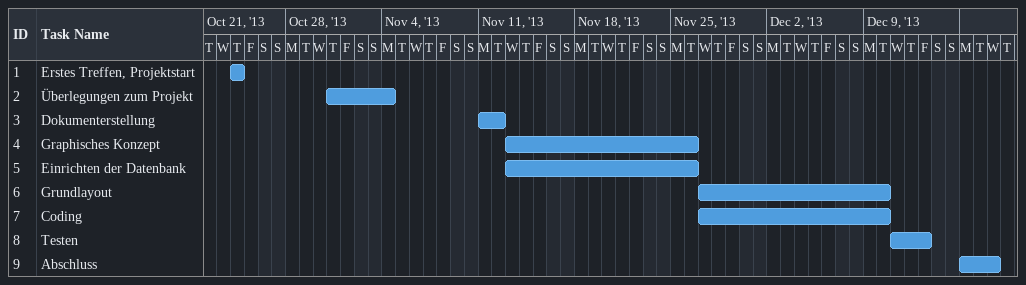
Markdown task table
| ID | Task | Start | Finish |
|---|---|---|---|
| 1 | Erstes Treffen, Projektstart | 2013-10-24 | 2013-10-24 |
| 2 | Überlegungen zum Projekt | 2013-10-31 | 2013-11-04 |
| 3 | Dokumenterstellung | 2013-11-11 | 2013-11-12 |
| 4 | Graphisches Konzept | 2013-11-13 | 2013-11-26 |
| 5 | Einrichten der Datenbank | 2013-11-13 | 2013-11-26 |
| 6 | Grundlayout | 2013-11-27 | 2013-12-10 |
| 7 | Coding | 2013-11-27 | 2013-12-10 |
| 8 | Testen | 2013-12-11 | 2013-12-13 |
| 9 | Abschluss | 2013-12-16 | 2013-12-18 |
